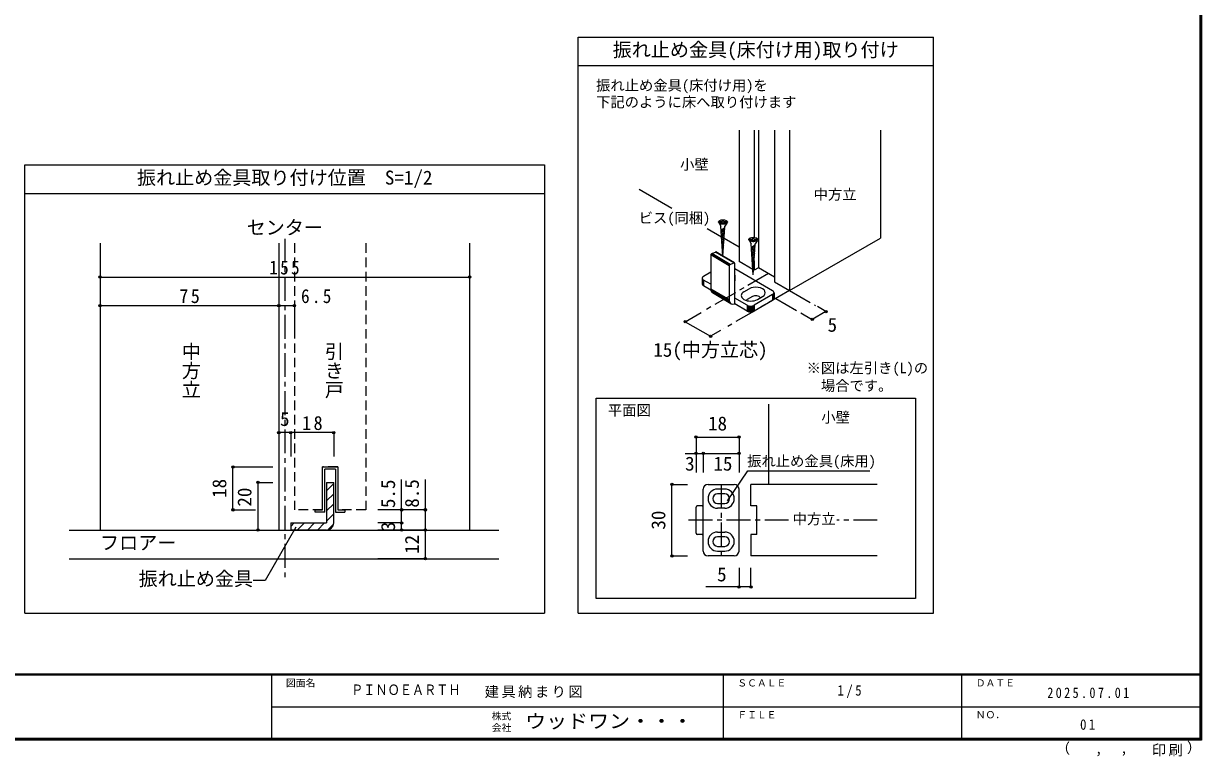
# Model space of a CAD drawing. Units: millimetres at full size, sheet at 1:5, with parts at other scales. Extents: x -973 to 977, y -718 to 696.
# Drawn here: x -259 to 977, y -718 to 51 of the extents above; entities that cross this region are included whole.
import ezdxf
from ezdxf.enums import TextEntityAlignment as Align

# ---------------------------------------------------------------- set-up
doc = ezdxf.new("R2010")
doc.units = ezdxf.units.MM
doc.header["$LTSCALE"] = 5
doc.header["$PDMODE"] = 32
doc.header["$PDSIZE"] = 2.5
doc.linetypes.add('CHAIN1', pattern=[8, 5, -1, 1, -1])
doc.linetypes.add('DASHED2', pattern=[3, 2, -1])
for name, color, linetype in [('0-6_扉', 2, 'Continuous'), ('0-7_金物', 7, 'Continuous'), ('0-A_文字', 7, 'Continuous'), ('0-B_寸法', 7, 'Continuous'), ('1-1_通り芯', 4, 'CHAIN1'), ('1-3_仕上げ', 2, 'Continuous'), ('1-4_枠', 3, 'Continuous'), ('1-6_扉', 7, 'DASHED2'), ('1-7_金物', 7, 'Continuous'), ('1-A_文字', 7, 'Continuous'), ('1-B_寸法', 7, 'Continuous'), ('F-1_枠', 6, 'Continuous'), ('F-A_文字', 7, 'Continuous')]:
    doc.layers.add(name, color=color, linetype=linetype)
doc.styles.add('@ＭＳ ゴシック', font='')
doc.styles.add('ＭＳ ゴシック', font='')
doc.styles.get('@ＭＳ ゴシック').set_extended_font_data('@MS Gothic')
doc.styles.get('ＭＳ ゴシック').set_extended_font_data('MS Gothic')

msp = doc.modelspace()

# ---------------------------------------------------------------- linework, layer by layer
at = {"layer": '0-6_扉'}
for p, q in [((491.767, -60.971), (491.767, -198.71)), ((507.677, -60.971), (507.677, -173.427)), ((512.097, -60.971), (512.097, -205.344)), ((528.89, -60.971), (528.89, -220.143)), ((544.8, -60.971), (544.8, -229.329)), ((640.26, -60.971), (640.26, -174.215)), ((544.8, -229.329), (640.26, -174.215)), ((506.265, -207.08), (491.767, -198.71)), ((507.677, -207.895), (506.989, -207.498)), ((507.677, -197.994), (507.677, -207.895)), ((512.097, -205.344), (507.677, -207.895)), ((528.89, -215.04), (512.097, -205.344)), ((528.89, -220.143), (544.8, -229.329))]:
    msp.add_line(p, q, dxfattribs=at)
at = {"layer": '0-6_扉', "color": 7}
for p, q in [((387.043, -122.938), (421.337, -142.737)), ((458.375, -164.122), (473.391, -172.791)), ((476.146, -174.382), (491.767, -183.401))]:
    msp.add_line(p, q, dxfattribs=at)
at = {"layer": '0-7_金物'}
for p, q in [((470.836, -158.608), (472.66, -161.767)), ((470.941, -156.836), (470.941, -157.87)), ((470.941, -156.836), (474.304, -156.836)), ((470.941, -157.87), (474.304, -157.87)), ((474.304, -155.32), (475.338, -155.32)), ((474.304, -156.836), (474.304, -155.32)), ((474.304, -159.386), (474.304, -157.87)), ((474.304, -159.386), (475.338, -159.386)), ((475.338, -156.836), (475.338, -155.32)), ((475.338, -156.836), (478.701, -156.836)), ((475.338, -157.87), (478.701, -157.87)), ((475.338, -159.386), (475.338, -157.87)), ((478.806, -158.608), (476.982, -161.767)), ((478.701, -157.87), (478.701, -156.836)), ((474.734, -193.07), (472.66, -161.767)), ((476.878, -163.342), (472.913, -165.586)), ((476.77, -164.97), (473.013, -167.097)), ((476.662, -166.598), (473.113, -168.607)), ((476.554, -168.226), (473.213, -170.118)), ((476.446, -169.854), (473.313, -171.628)), ((476.339, -171.483), (473.414, -173.138)), ((474.902, -193.17), (476.982, -161.767)), ((476.231, -173.111), (473.514, -174.649)), ((476.123, -174.739), (473.614, -176.159)), ((476.015, -176.367), (473.714, -177.67)), ((475.907, -177.995), (473.814, -179.18)), ((475.799, -179.623), (473.914, -180.691)), ((475.691, -181.251), (474.014, -182.201)), ((475.583, -182.879), (474.114, -183.711)), ((475.476, -184.508), (474.214, -185.222)), ((502.656, -176.979), (504.48, -180.139)), ((502.761, -175.207), (502.761, -176.241)), ((502.761, -175.207), (506.124, -175.207)), ((502.761, -176.241), (506.124, -176.241)), ((506.641, -212.757), (504.48, -180.139)), ((508.698, -181.713), (504.733, -183.958)), ((508.59, -183.341), (504.833, -185.468)), ((508.482, -184.969), (504.933, -186.978)), ((506.124, -173.691), (507.158, -173.691)), ((506.124, -175.207), (506.124, -173.691)), ((506.124, -177.757), (506.124, -176.241)), ((506.124, -177.757), (507.158, -177.757)), ((506.641, -212.757), (508.802, -180.139)), ((507.158, -175.207), (507.158, -173.691)), ((507.158, -175.207), (510.521, -175.207)), ((507.158, -176.241), (510.521, -176.241)), ((507.158, -177.757), (507.158, -176.241)), ((510.626, -176.979), (508.802, -180.139)), ((510.521, -176.241), (510.521, -175.207)), ((462.167, -191.896), (462.167, -227.619)), ((481.45, -203.386), (462.167, -191.896)), ((481.483, -203.093), (462.199, -191.602)), ((481.579, -202.791), (462.295, -191.301)), ((481.731, -202.503), (462.447, -191.013)), ((481.929, -202.248), (462.645, -190.757)), ((482.16, -202.043), (462.876, -190.552)), ((463.124, -190.412), (466.954, -188.805)), ((482.408, -201.902), (463.124, -190.412)), ((486.486, -200.228), (467.202, -188.737)), ((486.717, -200.239), (467.433, -188.749)), ((486.915, -200.328), (467.631, -188.838)), ((475.368, -186.136), (474.314, -186.732)), ((475.26, -187.764), (474.414, -188.243)), ((475.152, -189.392), (474.514, -189.753)), ((475.044, -191.02), (474.614, -191.263)), ((508.374, -186.597), (505.033, -188.489)), ((508.266, -188.226), (505.133, -189.999)), ((508.158, -189.854), (505.233, -191.51)), ((508.05, -191.482), (505.333, -193.02)), ((507.943, -193.11), (505.433, -194.53)), ((507.835, -194.738), (505.534, -196.041)), ((507.727, -196.366), (505.634, -197.551)), ((454.492, -214.107), (462.167, -209.676)), ((487.196, -243.195), (487.196, -200.976)), ((526.97, -229.416), (487.196, -206.452)), ((507.619, -197.994), (505.734, -199.062)), ((507.511, -199.623), (505.834, -200.572)), ((507.403, -201.251), (505.934, -202.083)), ((507.295, -202.879), (506.034, -203.593)), ((507.188, -204.507), (506.134, -205.103)), ((507.08, -206.135), (506.234, -206.614)), ((506.972, -207.763), (506.334, -208.124)), ((506.864, -209.391), (506.434, -209.635)), ((453.027, -216.148), (453.027, -222.272)), ((453.198, -216.895), (453.198, -223.019)), ((453.697, -217.592), (453.697, -223.715)), ((454.492, -218.19), (454.492, -224.313)), ((462.167, -222.621), (454.492, -218.19)), ((487.473, -213.086), (487.473, -219.21)), ((462.27, -228.804), (454.492, -224.313)), ((481.646, -240.709), (462.362, -229.218)), ((482.22, -242.035), (462.936, -230.544)), ((483.133, -242.997), (463.849, -231.506)), ((496.918, -230.437), (502.222, -227.375)), ((526.97, -233.499), (507.525, -244.726)), ((526.97, -233.499), (526.97, -239.623)), ((527.765, -232.901), (527.765, -239.025)), ((528.264, -232.205), (528.264, -238.329)), ((528.435, -231.458), (528.435, -237.581)), ((500.454, -244.726), (487.196, -237.071)), ((500.454, -250.849), (487.196, -243.195)), ((505.757, -235.54), (500.454, -238.602)), ((500.454, -244.726), (500.454, -250.849)), ((501.489, -245.184), (501.489, -251.308)), ((502.695, -245.473), (502.695, -251.597)), ((503.989, -245.571), (503.989, -251.695)), ((505.283, -245.473), (505.283, -251.597)), ((506.489, -245.184), (506.489, -251.308)), ((526.97, -239.623), (507.525, -250.849)), ((507.525, -244.726), (507.525, -250.849)), ((511.06, -238.602), (516.364, -235.54)), ((341.801, -552.197), (341.801, -342.079)), ((341.801, -342.079), (676.659, -342.079)), ((676.659, -342.079), (676.659, -552.197)), ((676.659, -552.197), (341.801, -552.197))]:
    msp.add_line(p, q, dxfattribs=at)
for points in [[(482.408, -201.902), (486.238, -200.295), (466.954, -188.805)], [(481.45, -203.386), (481.45, -239.11), (462.167, -227.619)]]:
    msp.add_lwpolyline(points, dxfattribs=at)
for centre in [(474.821, -157.353), (506.641, -175.724)]:
    msp.add_ellipse(centre, major_axis=(4.71, 0), ratio=0.5, dxfattribs=at)
for centre, major_axis, ratio, start_param, end_param in [((463.124, -191.494), (0.64, 1.074), 0.663414, 0.73181839, 2.30261472), ((466.954, -189.887), (0.64, 1.074), 0.663414, 6.22960554, 7.0150037), ((482.408, -202.985), (0.64, 1.074), 0.663414, 0.73181839, 2.30261472), ((486.238, -201.378), (0.64, 1.074), 0.663414, 5.44420737, 7.0150037), ((458.027, -216.148), (-5, 0), 0.57735, 5.49778714, 7.06858347), ((458.027, -222.272), (-5, 0), 0.57735, 6.28318531, 7.06858347), ((477.473, -213.086), (10, 0), 0.57735, 6.04714601, 6.5192246), ((477.473, -219.21), (10, 0), 0.57735, 6.04714601, 6.5192246), ((467.912, -225.209), (3.839, 6.443), 0.663414, 2.30261472, 3.08801288), ((503.989, -234.52), (10, 0), 0.57735, 2.35619449, 5.49778714), ((509.293, -231.458), (10, 0), 0.57735, 5.49778714, 8.6393798), ((509.293, -237.581), (5, 0), 0.57735, 0.26179939, 2.35619449), ((523.435, -231.458), (-5, 0), 0.57735, 2.35619449, 3.92699082), ((487.196, -236.7), (3.839, 6.443), 0.663414, 2.30261472, 3.87341104), ((503.989, -240.643), (5, 0), 0.57735, 2.35619449, 2.78022553), ((503.989, -242.684), (-5, 0), 0.57735, 0.78539816, 2.35619449), ((523.435, -237.581), (-5, 0), 0.57735, 2.35619449, 3.14159265), ((503.989, -248.808), (-5, 0), 0.57735, 0.78539816, 2.35619449)]:
    msp.add_ellipse(centre, major_axis=major_axis, ratio=ratio, start_param=start_param, end_param=end_param, dxfattribs=at)
at = {"layer": '0-A_文字', "color": 3}
for p, q in [((322.937, 36.633), (695.649, 36.633)), ((322.937, -567.5), (322.937, 36.633)), ((695.649, -567.5), (695.649, 36.633)), ((322.937, 6.633), (695.649, 6.633)), ((-257.063, -567.5), (-257.063, -97.5)), ((-257.063, -97.5), (287.937, -97.5)), ((287.937, -97.5), (287.937, -567.5)), ((-257.063, -127.5), (287.937, -127.5)), ((-257.063, -567.5), (287.937, -567.5)), ((322.937, -567.5), (695.649, -567.5))]:
    msp.add_line(p, q, dxfattribs=at)
at = {"layer": '0-A_文字', "color": 4}
msp.add_lwpolyline([(479.658, -449.741), (500.882, -418.374), (628.869, -418.374)], dxfattribs=at)
at = {"layer": '0-B_寸法', "color": 4, "linetype": 'CHAIN1'}
for p, q in [((522.703, -211.468), (454.132, -251.057)), ((544.8, -229.329), (475.336, -269.434)), ((544.8, -229.329), (571.906, -244.978)), ((530.506, -237.581), (559.903, -254.554))]:
    msp.add_line(p, q, dxfattribs=at)
at = {"layer": '0-B_寸法', "color": 4}
for p, q in [((582.838, -251.289), (573.867, -246.11)), ((435.348, -261.902), (451.992, -252.293)), ((559.903, -254.554), (568.543, -259.542)), ((582.838, -251.289), (568.543, -259.542)), ((435.348, -261.902), (461.865, -277.211)), ((472.322, -271.174), (461.865, -277.211))]:
    msp.add_line(p, q, dxfattribs=at)
at = {"layer": '0-B_寸法'}
for p in [(568.543, -259.542), (582.838, -251.289), (435.348, -261.902), (461.865, -277.211)]:
    msp.add_point(p, dxfattribs=at)
at = {"layer": '1-1_通り芯'}
msp.add_line((15.437, -174.852), (15.437, -532.789), dxfattribs=at)
at = {"layer": '1-3_仕上げ'}
for p, q in [((523.001, -432.479), (523.001, -348.529)), ((-210.57, -480.443), (239.924, -480.443)), ((-210.57, -510.443), (239.924, -510.443))]:
    msp.add_line(p, q, dxfattribs=at)
at = {"layer": '1-4_枠'}
for p, q in [((-178.313, -179.652), (-178.313, -480.443)), ((9.187, -179.652), (9.187, -480.443)), ((209.187, -179.652), (209.187, -480.443)), ((636.751, -432.479), (504.251, -432.479)), ((504.251, -454.979), (504.251, -432.479)), ((510.501, -454.979), (504.251, -454.979)), ((510.501, -484.979), (510.501, -454.979)), ((510.501, -484.979), (504.251, -484.979)), ((504.251, -484.979), (504.251, -507.479)), ((636.751, -507.479), (504.251, -507.479))]:
    msp.add_line(p, q, dxfattribs=at)
at = {"layer": '1-4_枠', "color": 4, "linetype": 'CHAIN1'}
for p, q in [((473.001, -432.479), (473.001, -507.479)), ((543.786, -469.979), (437.546, -469.979)), ((636.751, -469.979), (594.34, -469.979))]:
    msp.add_line(p, q, dxfattribs=at)
at = {"layer": '1-6_扉'}
for p, q in [((25.437, -179.652), (25.437, -459.193)), ((71.062, -414.193), (54.811, -414.193)), ((54.811, -459.193), (54.811, -414.193)), ((71.062, -414.193), (71.062, -459.193)), ((54.811, -459.193), (25.437, -459.193))]:
    msp.add_line(p, q, dxfattribs=at)
msp.add_lwpolyline([(100.437, -179.652), (100.437, -459.193), (71.062, -459.193)], dxfattribs=at)
at = {"layer": '1-7_金物'}
for p, q in [((54.812, -414.193), (71.062, -414.193)), ((68.562, -416.693), (57.312, -416.693)), ((57.312, -461.693), (57.312, -416.693)), ((68.562, -416.693), (68.562, -461.693)), ((71.062, -414.193), (71.062, -459.193)), ((454.251, -502.479), (454.251, -437.479)), ((459.251, -432.479), (486.751, -432.479)), ((476.751, -437.479), (469.251, -437.479)), ((476.751, -442.479), (469.251, -442.479)), ((491.751, -502.479), (491.751, -437.479)), ((446.751, -483.729), (446.751, -456.229)), ((453.001, -454.979), (448.001, -454.979)), ((469.251, -452.479), (476.751, -452.479)), ((57.312, -461.693), (47.312, -461.693)), ((68.562, -461.693), (78.562, -461.693)), ((476.751, -457.479), (469.251, -457.479)), ((453.001, -484.979), (448.001, -484.979)), ((469.251, -482.479), (476.751, -482.479)), ((476.751, -487.479), (469.251, -487.479)), ((469.251, -497.479), (476.751, -497.479)), ((469.251, -502.479), (476.751, -502.479)), ((486.751, -507.479), (459.251, -507.479))]:
    msp.add_line(p, q, dxfattribs=at)
at = {"layer": '1-7_金物', "color": 3}
for p, q in [((59.187, -430.443), (59.187, -472.943)), ((59.187, -430.443), (66.687, -430.443)), ((66.687, -472.943), (66.687, -430.443)), ((21.687, -472.943), (59.187, -472.943)), ((21.687, -472.943), (21.687, -480.443)), ((59.187, -480.443), (21.687, -480.443))]:
    msp.add_line(p, q, dxfattribs=at)
at = {"layer": '1-7_金物', "color": 4}
for p, q in [((59.187, -439.149), (66.687, -431.649)), ((59.187, -449.755), (66.687, -442.255)), ((59.187, -460.362), (66.687, -452.862)), ((59.187, -470.968), (66.687, -463.468)), ((21.687, -476.649), (25.393, -472.943)), ((28.5, -480.443), (35.999, -472.943)), ((39.106, -480.443), (46.606, -472.943)), ((49.713, -480.443), (57.212, -472.943)), ((60.421, -480.341), (66.587, -474.175))]:
    msp.add_line(p, q, dxfattribs=at)
at = {"layer": '1-7_金物'}
for points in [[(47.312, -461.693), (47.312, -459.193), (54.812, -459.193), (54.812, -414.193)], [(71.062, -459.193), (78.562, -459.193), (78.562, -461.693)]]:
    msp.add_lwpolyline(points, dxfattribs=at)
for centre, radius, start, end in [((459.251, -437.479), 5, 90, 180), ((469.251, -447.479), 10, 90, 270), ((469.251, -447.479), 5, 90, 270), ((476.751, -447.479), 10, 270, 90), ((476.751, -447.479), 5, 270, 90), ((486.751, -437.479), 5, 0, 90), ((448.001, -456.229), 1.25, 90, 180), ((453.001, -456.229), 1.25, 0, 90), ((448.001, -483.729), 1.25, 180, 270), ((453.001, -483.729), 1.25, 270, 0), ((469.251, -492.479), 10, 90, 270), ((469.251, -492.479), 5, 90, 270), ((476.751, -492.479), 10, 270, 90), ((476.751, -492.479), 5, 270, 90), ((459.251, -502.479), 5, 180, 270), ((486.751, -502.479), 5, 270, 0)]:
    msp.add_arc(centre, radius, start, end, dxfattribs=at)
at = {"layer": '1-7_金物', "color": 3}
msp.add_arc((59.187, -472.943), 7.5, 270, 0, dxfattribs=at)
at = {"layer": '1-A_文字'}
for p, q in [((26.986, -477.231), (-5.306, -533.162)), ((-5.306, -533.162), (-17.806, -533.162))]:
    msp.add_line(p, q, dxfattribs=at)
at = {"layer": '1-B_寸法', "color": 4}
for p, q in [((-178.313, -215.081), (209.187, -215.081)), ((-178.313, -245.081), (9.187, -245.081)), ((-178.313, -245.081), (-178.313, -270.081)), ((9.187, -245.081), (9.187, -270.081)), ((9.187, -245.081), (25.437, -245.081)), ((25.437, -245.081), (25.437, -270.081)), ((9.187, -378.167), (9.187, -403.167)), ((21.687, -378.167), (9.187, -378.167)), ((21.687, -378.167), (21.687, -403.167)), ((66.687, -378.167), (21.687, -378.167)), ((66.687, -378.167), (66.687, -403.167)), ((446.751, -382.871), (446.751, -399.979)), ((435.186, -399.979), (454.251, -399.979)), ((446.751, -399.979), (446.751, -419.979)), ((454.251, -399.979), (491.751, -399.979)), ((454.251, -399.979), (454.251, -419.979)), ((491.751, -399.979), (491.751, -419.979)), ((-39.009, -459.193), (-39.009, -414.193)), ((-39.009, -414.193), (2.937, -414.193)), ((-12.593, -430.443), (2.937, -430.443)), ((-12.593, -480.443), (-12.593, -430.443)), ((137.937, -472.943), (137.937, -427.349)), ((162.937, -480.443), (162.937, -427.349)), ((-39.009, -459.193), (-15.229, -459.193)), ((162.937, -459.193), (112.937, -459.193)), ((-12.593, -480.443), (2.937, -480.443)), ((137.937, -472.943), (112.937, -472.943)), ((162.937, -480.443), (112.937, -480.443)), ((137.937, -480.443), (137.937, -472.943)), ((162.937, -510.443), (162.937, -480.443)), ((162.937, -510.443), (112.937, -510.443)), ((421.368, -507.479), (437.546, -507.479)), ((491.751, -519.979), (491.751, -539.995)), ((504.251, -539.995), (504.251, -519.979)), ((504.251, -539.995), (456.872, -539.995))]:
    msp.add_line(p, q, dxfattribs=at)
for points in [[(446.751, -382.871), (491.751, -382.871), (491.751, -399.979)], [(421.368, -507.479), (421.368, -432.479), (437.546, -432.479)]]:
    msp.add_lwpolyline(points, dxfattribs=at)
at = {"layer": '1-B_寸法'}
for p in [(-178.313, -215.081), (209.187, -215.081), (-178.313, -245.081), (9.187, -245.081), (25.437, -245.081), (9.187, -378.167), (21.687, -378.167), (66.687, -378.167), (446.751, -382.871), (491.751, -382.871), (446.751, -399.979), (454.251, -399.979), (491.751, -399.979), (-39.009, -414.193), (-12.593, -430.443), (421.368, -432.479), (-39.009, -459.193), (137.937, -459.193), (162.937, -459.193), (-12.593, -480.443), (137.937, -472.943), (137.937, -480.443), (162.937, -480.443), (421.368, -507.479), (162.937, -510.443), (491.751, -539.995), (504.251, -539.995)]:
    msp.add_point(p, dxfattribs=at)
at = {"layer": 'F-1_枠'}
for p, q in [((974.986, 695.833), (974.986, -700.833)), ((975.82, 695.833), (975.82, -700.833)), ((976.653, 695.833), (976.653, -700.833)), ((976.653, -631.667), (-973.347, -631.667)), ((976.653, -632.5), (-973.347, -632.5)), ((1.653, -632.5), (1.653, -699.167)), ((474.986, -632.5), (474.986, -699.167)), ((724.986, -632.5), (724.986, -699.167)), ((1.653, -665.833), (974.986, -665.834)), ((976.653, -699.167), (-973.347, -699.167)), ((976.653, -700), (-973.347, -700)), ((976.653, -700.833), (-973.347, -700.833))]:
    msp.add_line(p, q, dxfattribs=at)

# ---------------------------------------------------------------- texts
at = {"layer": '0-A_文字', "style": 'ＭＳ ゴシック'}
for s, height, p in [('振れ止め金具(床付け用)取り付け', 14.66, (359.293, 11.633)), ('振れ止め金具(床付け用)を', 11, (341.845, -22.826)), ('下記のように床へ取り付けます', 11, (341.845, -40.362)), ('小壁', 11, (429.954, -105.743)), ('振れ止め金具取り付け位置\u3000S=1/2', 14.66, (-139.563, -122.5)), ('中方立', 11, (570.03, -137.19)), ('平面図', 11, (354.242, -363.556)), ('小壁', 11, (578.001, -370.987)), ('中方立', 11, (548.001, -477.479))]:
    msp.add_text(s, height=height, dxfattribs=at).set_placement(p, align=Align.BOTTOM_LEFT)
at = {"layer": '0-B_寸法', "style": 'ＭＳ ゴシック'}
for s, height, p in [('ビス(同梱)', 11, (386.568, -161.867)), ('5', 14.66, (584.609, -276.859)), ('15(中方立芯)', 14.66, (401.865, -303.072)), ('※図は左引き(L)の', 11, (562.599, -319.218)), ('\u3000場合です。', 11, (562.599, -337.799))]:
    msp.add_text(s, height=height, dxfattribs=at).set_placement(p, align=Align.BOTTOM_LEFT)
at = {"layer": '1-A_文字', "style": 'ＭＳ ゴシック'}
for s, height, p in [('センター', 14.66, (-24.563, -174.852)), ('振れ止め金具(床用)', 11, (500.286, -416.875)), ('フロアー', 14.66, (-178.313, -505.443)), ('振れ止め金具', 14.66, (-137.806, -543.162))]:
    msp.add_text(s, height=height, dxfattribs=at).set_placement(p, align=Align.BOTTOM_LEFT)
at = {"layer": '1-A_文字', "style": '@ＭＳ ゴシック'}
for s, p in [('中方立', (-94.563, -283.011)), ('引き戸', (55.437, -283.011))]:
    msp.add_text(s, height=14.66, rotation=270, dxfattribs=at).set_placement(p, align=Align.BOTTOM_LEFT)
at = {"layer": '1-B_寸法', "style": 'ＭＳ ゴシック'}
for s, p in [('5', (10.437, -375.667)), ('18', (459.251, -380.371)), ('3', (435.186, -422.479)), ('15', (464.876, -422.479)), ('5', (468.782, -538.607))]:
    msp.add_text(s, height=14.66, dxfattribs=at).set_placement(p, align=Align.BOTTOM_LEFT)
for s, p in [('18', (-41.509, -446.693)), ('5.5', (135.437, -457.349)), ('8.5', (160.437, -456.991)), ('20', (-15.093, -455.843)), ('30', (418.868, -479.979)), ('3', (135.437, -481.693)), ('12', (160.437, -505.443))]:
    msp.add_text(s, height=14.66, rotation=90, dxfattribs=at).set_placement(p, align=Align.BOTTOM_LEFT)
at = {"layer": '1-B_寸法', "char_height": 14.66, "attachment_point": 7, "style": 'ＭＳ ゴシック'}
for s, insert in [('\\T1.27;\\W0.9;155', (-0.813, -212.581)), ('\\T1.27;\\W0.95;75', (-95.188, -242.581)), ('\\T1.27;\\W0.9;6.5', (32.457, -242.581)), ('\\T1.27;\\W0.95;18', (33.562, -375.667))]:
    msp.add_mtext(s, dxfattribs=dict(at, insert=insert))
at = {"layer": 'F-A_文字', "style": 'ＭＳ ゴシック'}
for s, height, p in [('図面名', 7.331, (16.653, -646.667)), ('ＳＣＡＬＥ', 7.331, (489.986, -646.667)), ('ＤＡＴＥ', 7.331, (739.986, -646.667)), ('株式', 7.331, (232.486, -681.5)), ('ＦＩＬＥ', 7.331, (489.986, -680)), ('ＮＯ．', 7.331, (739.986, -680.001)), ('会社', 7.331, (232.486, -693.5)), ('（', 11, (823.992, -718.052)), ('）', 11, (961.387, -717.355)), (',', 11, (865.199, -718.052)), (',', 11, (891.686, -717.588))]:
    msp.add_text(s, height=height, dxfattribs=at).set_placement(p, align=Align.BOTTOM_LEFT)
for s, height, width, p in [('ＰＩＮＯＥＡＲＴＨ', 11, 0.85, (84.986, -656.667)), ('ウッドワン・・・', 14.66, 1.1, (267.486, -692.5))]:
    msp.add_text(s, height=height, dxfattribs=dict(at, width=width)).set_placement(p, align=Align.BOTTOM_LEFT)
at = {"layer": 'F-A_文字', "char_height": 11, "attachment_point": 7, "style": 'ＭＳ ゴシック'}
for s, insert in [('\\T1.38;\\W0.9;1/5', (594.986, -656.667)), ('\\T1.17;建具納まり図', (224.986, -656.667)), ('\\T1.39;\\W0.85;2025.07.01', (814.986, -656.667)), ('\\T1.36;\\W0.9;01', (849.361, -690.001)), ('\\T1.17;印刷', (924.678, -717.82))]:
    msp.add_mtext(s, dxfattribs=dict(at, insert=insert))

doc.saveas('drawing.dxf')
